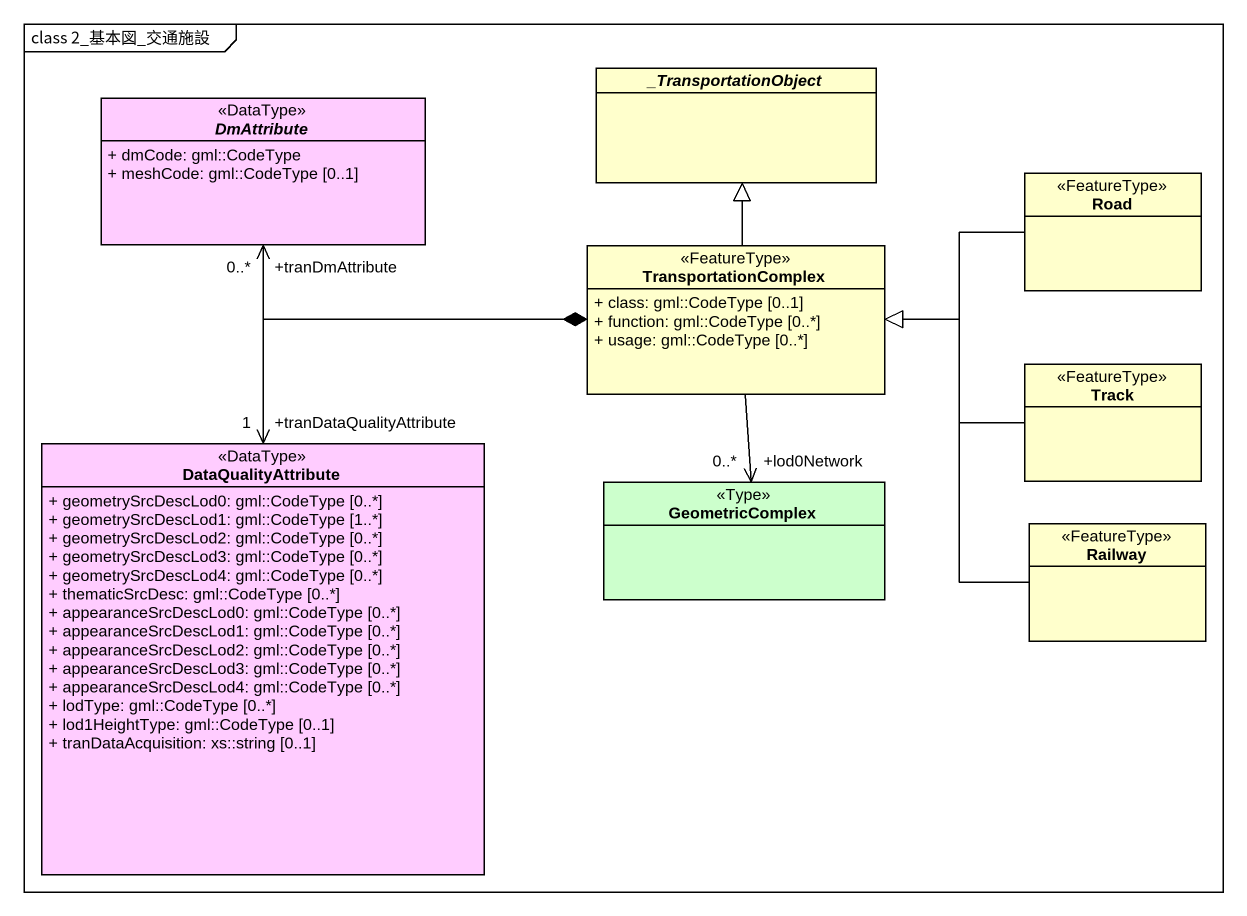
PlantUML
@startuml
mainframe class 2_基本図_交通施設
hide circle
hide empty members
skinparam classAttributeIconSize 0
abstract class DmAttribute <<DataType>> #FFCCFF {
  + dmCode: gml::CodeType
  + meshCode: gml::CodeType [0..1]
}
abstract class "_TransportationObject" as TransportationObject #FFFFCC
class Road <<FeatureType>> #FFFFCC
class TransportationComplex <<FeatureType>> #FFFFCC {
  + class: gml::CodeType [0..1]
  + function: gml::CodeType [0..*]
  + usage: gml::CodeType [0..*]
}
class Track <<FeatureType>> #FFFFCC
class DataQualityAttribute <<DataType>> #FFCCFF {
  + geometrySrcDescLod0: gml::CodeType [0..*]
  + geometrySrcDescLod1: gml::CodeType [1..*]
  + geometrySrcDescLod2: gml::CodeType [0..*]
  + geometrySrcDescLod3: gml::CodeType [0..*]
  + geometrySrcDescLod4: gml::CodeType [0..*]
  + thematicSrcDesc: gml::CodeType [0..*]
  + appearanceSrcDescLod0: gml::CodeType [0..*]
  + appearanceSrcDescLod1: gml::CodeType [0..*]
  + appearanceSrcDescLod2: gml::CodeType [0..*]
  + appearanceSrcDescLod3: gml::CodeType [0..*]
  + appearanceSrcDescLod4: gml::CodeType [0..*]
  + lodType: gml::CodeType [0..*]
  + lod1HeightType: gml::CodeType [0..1]
  + tranDataAcquisition: xs::string [0..1]
}
class GeometricComplex <<Type>> #CCFFCC
class Railway <<FeatureType>> #FFFFCC
DmAttribute "+tranDmAttribute\n0..*" <-right-* TransportationComplex
Road -left-|> TransportationComplex
TransportationComplex -up-|> TransportationObject
Track -left-|> TransportationComplex
DataQualityAttribute "+tranDataQualityAttribute\n1" <-up-* TransportationComplex
GeometricComplex "+lod0Network\n0..*" <-up- TransportationComplex
Railway -up-|> TransportationComplex
@enduml
